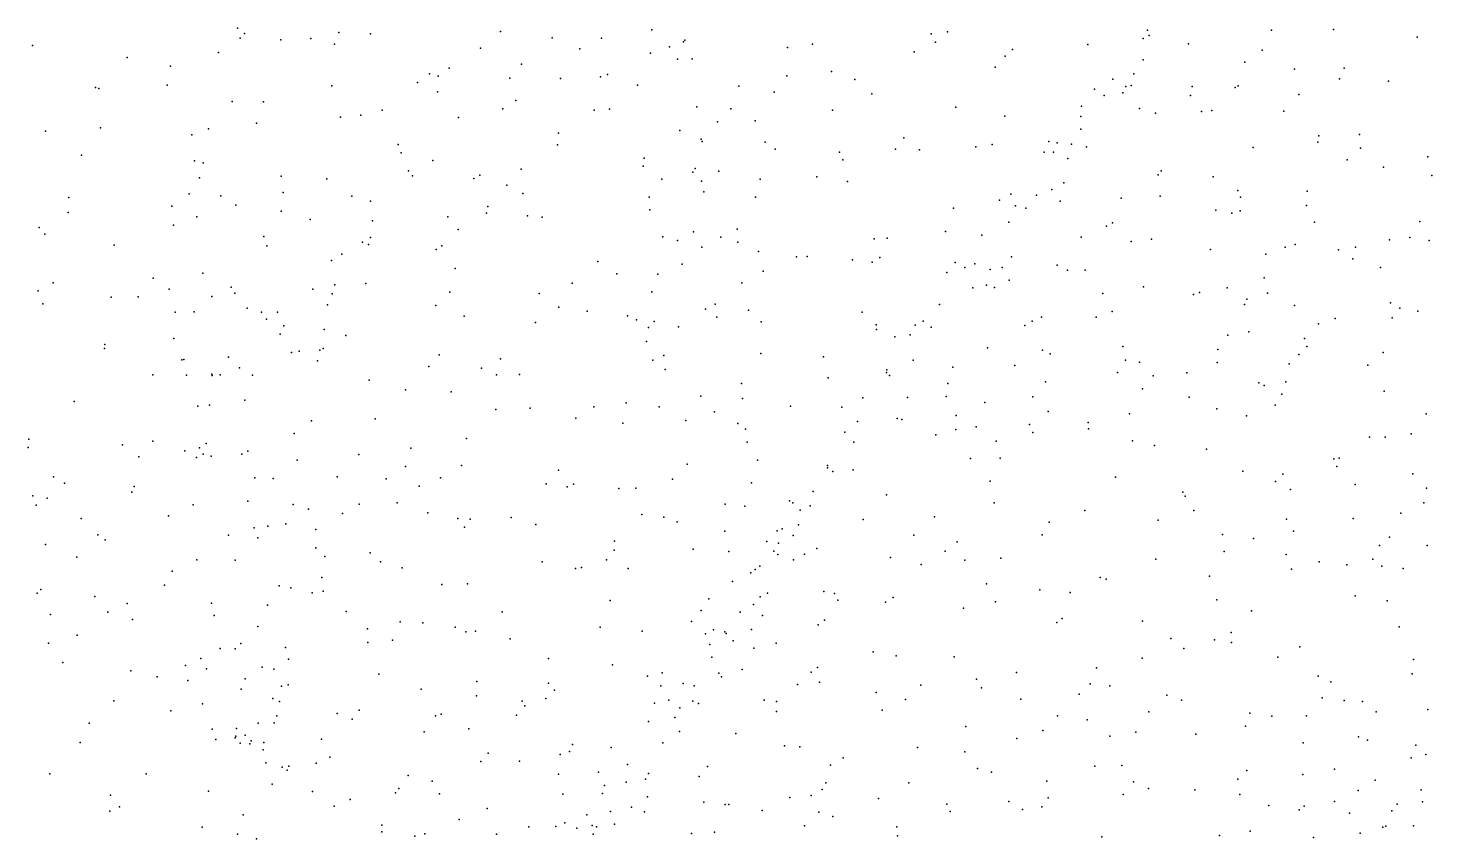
# Model space of a CAD drawing. Header units: metres. Extents: x -25 to 25, y -27.8 to 27.8.
# Drawn here: x -2.705 to -1.327, y -6.361 to -5.565 of the extents above; entities that cross this region are included whole.
import ezdxf

# ---------------------------------------------------------------- set-up
doc = ezdxf.new("R2010")
doc.units = ezdxf.units.M

msp = doc.modelspace()

# ---------------------------------------------------------------- linework, layer by layer
for p in [(-2.4999, -5.5652, 0.2549), (-2.0929, -5.5668, 17.6942), (-1.6064, -5.5674, -5.6078), (-1.4848, -5.5674, 0.4544), (-1.4239, -5.5666, -5.295), (-2.4972, -5.5751, -1.7013), (-2.4928, -5.5704, 15.731), (-2.4572, -5.5767, -8.3856), (-2.4279, -5.5755, 15.5801), (-2.4047, -5.5811, -2.7641), (-2.4002, -5.5695, 0.3261), (-2.3691, -5.5709, -8.3956), (-2.2415, -5.5686, 16.8846), (-2.1908, -5.5749, 0.4041), (-2.1426, -5.5751, 17.4375), (-2.0619, -5.5788, 0.4296), (-2.0605, -5.577, 18.1272), (-1.9354, -5.581, 15.1721), (-1.8188, -5.5708, -1.6485), (-1.8146, -5.5791, 0.4809), (-1.8028, -5.5689, 15.0305), (-1.665, -5.5812, -2.9015), (-1.6107, -5.5754, -8.0338), (-1.6049, -5.5726, -5.6784), (-1.5662, -5.5805, -5.3878), (-1.3417, -5.5742, -5.2471), (-2.7011, -5.5823, 0.0755), (-2.6081, -5.5941, -1.6912), (-2.5183, -5.5893, 15.9194), (-2.2611, -5.585, -1.694), (-2.1637, -5.5857, 17.3493), (-2.0943, -5.5897, 17.8544), (-2.0758, -5.5835, -2.8135), (-2.0536, -5.5954, 18.5858), (-1.9597, -5.5842, 0.4588), (-1.8354, -5.5884, 19.2514), (-1.7462, -5.5929, -1.6443), (-1.7388, -5.5862, -2.8557), (-1.4938, -5.5868, -2.9906), (-2.5656, -5.6027, -8.3692), (-2.292, -5.6046, 16.734), (-2.2211, -5.6005, 17.1699), (-2.068, -5.5957, -1.6739), (-1.9167, -5.6078, -1.6658), (-1.7559, -5.6035, 19.3408), (-1.6107, -5.5964, -5.9025), (-1.511, -5.5985, -7.9457), (-1.462, -5.6055, 14.4654), (-1.4133, -5.6044, -3.0081), (-2.5687, -5.6213, -2.5617), (-2.4072, -5.622, 16.311), (-2.323, -5.6185, -1.6894), (-2.3114, -5.61, 16.6049), (-2.3028, -5.6125, -2.7674), (-2.2323, -5.6145, -2.7786), (-2.1826, -5.6147, 15.2922), (-2.1433, -5.6131, -2.7885), (-2.1364, -5.6108, 17.5764), (-2.1072, -5.6212, -8.3558), (-2.0076, -5.6222, 15.193), (-1.9604, -5.612, 19.0886), (-1.8938, -5.6155, 0.4548), (-1.6406, -5.6153, -5.7367), (-1.6277, -5.6225, -5.4866), (-1.6223, -5.6216, -6.1514), (-1.6197, -5.61, -1.6493), (-1.5626, -5.6226, 14.576), (-1.5175, -5.6219, -6.4089), (-1.4178, -5.6151, -1.6717), (-1.3698, -5.6174, 19.5002), (-2.6392, -5.6235, -8.3573), (-2.6358, -5.6244, 0.1106), (-2.3035, -5.6276, 0.3462), (-2.2265, -5.6364, 0.3706), (-1.9731, -5.628, -8.3182), (-1.8772, -5.6296, 15.1131), (-1.6586, -5.625, -5.6225), (-1.649, -5.6315, -5.8311), (-1.6306, -5.6286, -6.0528), (-1.5643, -5.6312, -7.9906), (-1.5204, -5.6236, -1.6692), (-1.458, -5.6304, -6.4907), (-2.5049, -5.6371, 16.1039), (-2.4744, -5.6376, 16.1827), (-2.3577, -5.6458, 16.4915), (-2.2393, -5.6444, 17.2646), (-2.1497, -5.6456, 0.3922), (-2.1347, -5.6447, 17.669), (-2.0487, -5.6426, 18.4236), (-2.0156, -5.6444, 18.9886), (-1.9157, -5.6456, 19.1864), (-1.7946, -5.6429, -8.1887), (-1.6711, -5.6419, 14.7581), (-1.6143, -5.6441, 0.4499), (-1.5986, -5.6487, -6.2856), (-1.5535, -5.6472, -6.3411), (-1.5432, -5.6462, 0.4424), (-1.4725, -5.6466, -5.3055), (-2.6343, -5.663, -2.4684), (-2.5282, -5.6642, 16.0165), (-2.481, -5.6585, -2.6255), (-2.3987, -5.6527, 0.2778), (-2.3787, -5.6508, -2.7226), (-2.283, -5.6531, -8.3984), (-2.0286, -5.6571, 0.4162), (-1.9916, -5.6563, -2.7504), (-1.7466, -5.6517, -2.7902), (-1.6718, -5.652, -8.0808), (-2.6884, -5.6664, -2.4114), (-2.5447, -5.6701, 15.9055), (-2.1847, -5.6684, -8.3879), (-2.0657, -5.6658, -1.6644), (-2.0445, -5.6741, 18.2408), (-2.0436, -5.6766, 18.8441), (-1.9819, -5.677, -1.6504), (-1.8456, -5.673, -2.7557), (-1.7032, -5.6766, -5.6706), (-1.6952, -5.6779, -5.543), (-1.6718, -5.6645, -5.9921), (-1.4391, -5.6771, 0.4101), (-1.4381, -5.6708, 19.4946), (-1.3984, -5.6695, -2.9711), (-2.6528, -5.69, 0.0508), (-2.3421, -5.6794, 16.662), (-2.3391, -5.6877, -1.6726), (-2.1857, -5.6797, -2.7371), (-1.9719, -5.684, 15.1366), (-1.9087, -5.687, -1.657), (-1.8539, -5.684, -8.2386), (-1.8302, -5.6847, 0.4331), (-1.7751, -5.6818, 15.0004), (-1.7589, -5.6795, -1.6609), (-1.7078, -5.6871, -5.7578), (-1.6986, -5.687, -5.9133), (-1.681, -5.6791, -1.6607), (-1.6664, -5.6817, -5.4485), (-1.5027, -5.6823, 14.5481), (-1.3972, -5.683, -6.5662), (-1.3312, -5.6916, 19.5164), (-2.5419, -5.6954, 15.7723), (-2.5334, -5.6975, 0.1496), (-2.332, -5.7053, 0.288), (-2.308, -5.6953, -2.7019), (-2.2212, -5.7036, 17.4909), (-2.1017, -5.7007, 17.9635), (-2.1007, -5.6929, 15.2131), (-2.0506, -5.7029, -8.3477), (-2.0271, -5.7057, -2.7132), (-1.9056, -5.6946, 19.2637), (-1.6848, -5.6933, -6.1411), (-1.5929, -5.7054, -8.008), (-1.4103, -5.6945, -5.2669), (-1.3749, -5.7016, 14.4417), (-2.537, -5.712, -1.6628), (-2.457, -5.7105, -1.6677), (-2.412, -5.7131, -2.6538), (-2.3279, -5.7102, 17.0524), (-2.2677, -5.7128, 17.3962), (-2.262, -5.7095, -1.6615), (-2.2354, -5.7192, -2.6978), (-2.0833, -5.7133, 18.054), (-2.0528, -5.7067, 18.6036), (-2.0442, -5.7154, 18.3375), (-1.9866, -5.7134, 0.4095), (-1.9312, -5.7111, -8.2991), (-1.9011, -5.7159, 0.4185), (-1.6887, -5.717, 19.4415), (-1.5959, -5.7091, -5.3316), (-1.5418, -5.7113, -6.4257), (-1.3272, -5.71, -2.9704), (-2.6653, -5.7315, -8.3657), (-2.5473, -5.7279, -2.5095), (-2.5163, -5.7299, 15.635), (-2.4549, -5.7266, 0.1929), (-2.3877, -5.7303, 16.4896), (-2.2198, -5.7275, 15.2794), (-2.0957, -5.731, -2.6961), (-2.042, -5.7258, 18.4453), (-1.9913, -5.7311, 19.1802), (-1.7406, -5.7281, -5.8651), (-1.7154, -5.729, -2.7465), (-1.7003, -5.7237, -6.2388), (-1.6323, -5.732, 14.7652), (-1.594, -5.7303, 19.4939), (-1.5179, -5.7246, -2.8588), (-1.5152, -5.7312, -5.288), (-1.4497, -5.7251, -1.7173), (-2.6659, -5.7462, -1.6325), (-2.5644, -5.74, 0.0972), (-2.5013, -5.739, 16.1851), (-2.457, -5.7448, 16.3082), (-2.3693, -5.7352, -8.4277), (-2.2555, -5.7469, 0.3099), (-2.2541, -5.7402, -8.4106), (-2.095, -5.7435, 0.3735), (-1.7968, -5.742, 19.4273), (-1.7518, -5.7342, -5.7299), (-1.736, -5.7397, -6.0917), (-1.7259, -5.7418, 0.4248), (-1.6921, -5.735, 14.8537), (-1.5392, -5.7439, -7.9603), (-1.5235, -5.7468, -1.7213), (-1.5153, -5.7446, 14.6098), (-1.4504, -5.7393, -6.5225), (-2.5625, -5.7586, 15.8838), (-2.5398, -5.7505, -8.4089), (-2.4286, -5.7532, 15.4895), (-2.3673, -5.7542, 16.7215), (-2.2932, -5.7504, 17.4943), (-2.215, -5.7496, 17.6495), (-2.2008, -5.7506, -1.6466), (-1.7424, -5.7558, -6.1782), (-1.6468, -5.7595, -2.7602), (-1.6407, -5.7562, 0.4176), (-1.4424, -5.7555, 0.3893), (-1.3391, -5.7549, -7.7351), (-2.6946, -5.761, -0.0473), (-2.689, -5.7674, -2.342), (-2.4741, -5.7698, -8.4242), (-2.3693, -5.7708, 16.9982), (-2.2832, -5.7628, 17.6006), (-2.0821, -5.7701, 18.1247), (-2.068, -5.7736, 19.1138), (-2.0522, -5.7652, 18.954), (-2.0252, -5.7705, -2.6633), (-2.0094, -5.7626, 15.1332), (-1.8749, -5.772, -1.6524), (-1.8619, -5.7713, -2.6766), (-1.8049, -5.7648, 15.0322), (-1.769, -5.7683, -6.0171), (-1.6716, -5.7705, 19.5172), (-1.6224, -5.7746, -6.3659), (-1.6025, -5.7725, -1.7107), (-1.3687, -5.7729, -5.2237), (-1.349, -5.7708, -6.6159), (-1.3299, -5.7738, -1.7688), (-2.621, -5.7782, -8.3957), (-2.471, -5.779, -1.6451), (-2.3975, -5.7871, 17.2541), (-2.377, -5.7754, 17.3885), (-2.3713, -5.7776, 0.2205), (-2.3049, -5.7824, -2.6384), (-2.2991, -5.7788, 0.2636), (-2.044, -5.7801, 18.8058), (-2.0087, -5.7752, 19.3607), (-1.9882, -5.7844, 0.3855), (-1.5445, -5.7825, 0.4049), (-1.4901, -5.7872, -2.8264), (-1.4714, -5.7802, -7.8816), (-1.4614, -5.7777, -5.2528), (-1.4189, -5.7829, 14.5523), (-1.4023, -5.7803, -2.8795), (-2.4074, -5.7934, -2.6061), (-2.2862, -5.801, 15.3287), (-2.146, -5.7942, 0.3379), (-2.0632, -5.7969, -1.6313), (-1.9511, -5.7897, -1.6381), (-1.9407, -5.7893, -8.3142), (-1.8961, -5.7925, 15.0859), (-1.8767, -5.7948, 19.5), (-1.8693, -5.7903, -8.2608), (-1.7951, -5.7953, -5.7095), (-1.7857, -5.8, 0.4029), (-1.7758, -5.7965, -5.467), (-1.7608, -5.8022, -5.3952), (-1.749, -5.8002, -8.1719), (-1.7399, -5.7896, -2.6901), (-1.695, -5.7979, -8.1138), (-1.405, -5.7917, -6.571), (-1.3778, -5.8, 19.5374), (-2.6809, -5.8151, -0.09), (-2.5825, -5.8107, 0.0289), (-2.5339, -5.8058, 16.1051), (-2.3738, -5.8158, -1.6198), (-2.1713, -5.8156, -2.654), (-2.1275, -5.8065, 17.96), (-2.087, -5.8067, 19.2268), (-2.0048, -5.8153, -8.3449), (-1.9838, -5.8037, 19.484), (-1.8034, -5.8052, -5.5804), (-1.7422, -5.8125, 14.9829), (-1.685, -5.8027, -5.334), (-1.6676, -5.8026, -1.699), (-1.492, -5.8103, -1.7571), (-2.6954, -5.8232, -1.5707), (-2.6237, -5.8292, -0.036), (-2.5973, -5.8289, -1.5985), (-2.5668, -5.8214, -8.4146), (-2.525, -5.8286, -1.6028), (-2.5059, -5.8193, -2.5114), (-2.5024, -5.8254, 15.6002), (-2.4259, -5.8215, 17.0931), (-2.407, -5.826, 16.942), (-2.4041, -5.817, 17.5525), (-2.2912, -5.8245, -1.6074), (-2.2037, -5.8256, 15.2481), (-2.0931, -5.8239, 19.0407), (-1.778, -5.82, -1.6764), (-1.7646, -5.8174, 19.5564), (-1.7567, -5.8197, -6.2559), (-1.6503, -5.8256, -8.0675), (-1.6104, -5.819, -5.2867), (-1.5614, -5.8268, -7.9782), (-1.5555, -5.8248, -6.4527), (-1.5283, -5.8202, 19.5481), (-1.4887, -5.8253, 14.6698), (-2.6909, -5.8359, -8.3708), (-2.4902, -5.8401, -8.43), (-2.4114, -5.8368, 0.1449), (-2.3051, -5.8376, 17.7235), (-2.1845, -5.8391, 19.2903), (-2.1564, -5.8429, 19.1837), (-2.0404, -5.841, 18.722), (-2.0307, -5.8362, 0.3448), (-1.9982, -5.842, -2.6394), (-1.8106, -5.8363, -6.1136), (-1.6412, -5.8432, -2.7121), (-1.5112, -5.8365, -7.9224), (-1.509, -5.8313, -5.2486), (-1.4622, -5.8373, 0.3582), (-1.3679, -5.8347, -1.7862), (-1.3587, -5.8399, -2.8773), (-1.3411, -5.8431, -7.7207), (-2.5609, -5.844, -2.4544), (-2.5422, -5.8438, 15.7061), (-2.4764, -5.8439, 17.286), (-2.4713, -5.8509, 17.4885), (-2.4605, -5.8441, 16.3476), (-2.4543, -5.8573, 15.5087), (-2.2772, -5.8479, -2.6247), (-2.2073, -5.8541, -1.5842), (-2.1168, -5.8475, 19.4484), (-2.1081, -5.8514, 18.0948), (-2.0907, -5.8533, 18.8676), (-2.0291, -5.8488, 18.3134), (-1.9856, -5.8536, -1.6161), (-1.8864, -5.8439, 0.3733), (-1.8727, -5.8565, 19.5909), (-1.8344, -5.8566, -5.981), (-1.8265, -5.8527, -5.5298), (-1.7267, -5.8571, -2.669), (-1.7198, -5.8528, -6.3201), (-1.7106, -5.849, 0.381), (-1.6568, -5.8488, -6.3836), (-1.4386, -5.8553, -6.5589), (-1.4221, -5.8503, -7.8141), (-1.3662, -5.8497, 0.3208), (-2.5622, -5.8697, 15.8934), (-2.4579, -5.8657, 0.0843), (-2.4146, -5.861, 16.8075), (-2.3936, -5.867, -2.6022), (-2.0964, -5.859, -2.6379), (-2.0669, -5.8584, 15.15), (-1.8724, -5.8611, -2.6398), (-1.8545, -5.8682, -1.6673), (-1.8394, -5.8663, -5.6933), (-1.8187, -5.8587, -6.2028), (-1.5274, -5.8664, 0.3615), (-1.5069, -5.8634, -6.4998), (-1.4522, -5.8697, -2.8099), (-2.6304, -5.8797, -1.5495), (-2.6301, -5.8757, -8.4056), (-2.4469, -5.8835, -2.5516), (-2.4392, -5.8822, 17.6616), (-2.4189, -5.8812, -1.5688), (-2.4158, -5.8795, 16.5774), (-2.0983, -5.8727, 18.9504), (-1.9859, -5.8846, 19.6193), (-1.7635, -5.8791, -5.3287), (-1.7096, -5.8812, -8.1407), (-1.7019, -5.8849, 19.6235), (-1.6306, -5.8777, 14.8886), (-1.5374, -5.8805, -1.7763), (-1.4499, -5.8776, 19.5744), (-1.3751, -5.8836, -5.1888), (-2.5543, -5.8909, 15.7942), (-2.5525, -5.8904, -0.0245), (-2.5085, -5.888, 17.568), (-2.4977, -5.8985, -1.5498), (-2.4212, -5.8919, 16.7099), (-2.3119, -5.8974, -8.4421), (-2.3017, -5.8858, 0.1827), (-2.2415, -5.8899, 19.348), (-2.0922, -5.891, 0.2902), (-2.0812, -5.8865, -1.603), (-1.9245, -5.8877, -1.6291), (-1.8366, -5.891, 0.3564), (-1.7976, -5.8978, -8.2206), (-1.7367, -5.8964, -1.6938), (-1.628, -5.8912, 0.3553), (-1.6142, -5.893, -6.4445), (-1.5379, -5.8935, 14.8046), (-1.4672, -5.8947, -5.2111), (-1.4579, -5.8856, -1.7916), (-1.39, -5.8961, -6.6152), (-2.5829, -5.9054, -2.4235), (-2.55, -5.9058, 16.0096), (-2.525, -5.9047, 16.1399), (-2.5247, -5.9062, 17.1184), (-2.5168, -5.9056, -8.4343), (-2.485, -5.9059, 16.2824), (-2.3705, -5.9107, 0.1146), (-2.2603, -5.8989, -1.5529), (-2.2456, -5.9054, 19.1786), (-2.2228, -5.9051, 19.0928), (-2.0801, -5.9003, 19.5892), (-1.9198, -5.9085, -8.3092), (-1.8626, -5.9033, -5.6295), (-1.8623, -5.9005, -5.8484), (-1.8596, -5.9062, -6.1421), (-1.7065, -5.9122, -6.3774), (-1.6358, -5.9031, -8.0537), (-1.6009, -5.9065, -2.6977), (-1.5678, -5.9036, -5.2375), (-1.4706, -5.9124, 14.7462), (-2.335, -5.9202, 15.3524), (-2.2899, -5.922, 17.8767), (-2.0051, -5.9139, 18.5447), (-1.8025, -5.9139, 19.6681), (-1.6113, -5.9191, 19.6416), (-1.497, -5.9133, -7.8992), (-1.492, -5.9159, -2.7589), (-1.4744, -5.9243, 0.3188), (-1.374, -5.9216, 19.5909), (-2.6603, -5.9318, -2.3436), (-2.5389, -5.9361, 15.6734), (-2.5274, -5.9352, 17.6553), (-2.4925, -5.9305, 16.9368), (-2.2462, -5.9395, 19.5022), (-2.2124, -5.9381, -8.4324), (-2.15, -5.937, -1.541), (-2.1184, -5.9329, 18.8685), (-2.0857, -5.9368, -2.6146), (-2.045, -5.9264, -8.3657), (-2.0039, -5.9286, -2.6135), (-1.9568, -5.9362, 15.0808), (-1.9066, -5.9371, 19.6989), (-1.8858, -5.9279, -5.976), (-1.8422, -5.9277, -2.6218), (-1.8041, -5.9267, 15.0382), (-1.766, -5.9325, -2.6294), (-1.719, -5.9271, -5.2706), (-1.5655, -5.9274, -7.977), (-1.5385, -5.9389, -6.4942), (-1.4811, -5.9351, -6.5433), (-2.4271, -5.9505, -8.4542), (-2.3646, -5.9486, -2.5884), (-2.1678, -5.948, 0.2156), (-2.1214, -5.9528, 18.0566), (-2.0595, -5.9502, 18.1667), (-2.0314, -5.9417, 19.6716), (-2.0086, -5.9531, -1.5881), (-1.8911, -5.9514, -5.7234), (-1.8523, -5.9483, -5.3593), (-1.8475, -5.9494, -8.2617), (-1.7942, -5.9455, -1.687), (-1.704, -5.9414, 19.6913), (-1.6646, -5.9522, -2.6546), (-1.6241, -5.9437, -1.7526), (-1.5091, -5.9457, -1.8068), (-1.3329, -5.9438, -6.6881), (-2.4442, -5.9629, 16.6619), (-2.001, -5.9589, 18.332), (-1.9037, -5.9619, -2.6066), (-1.8141, -5.9644, -6.3054), (-1.7946, -5.9592, -5.3034), (-1.7745, -5.9565, 0.3323), (-1.7222, -5.9542, -8.1655), (-1.7189, -5.9621, 15.024), (-1.6644, -5.9584, -8.0974), (-1.3884, -5.9666, 14.7232), (-1.3732, -5.9665, -7.7396), (-1.3476, -5.9633, -1.839), (-2.7054, -5.9768, -2.2946), (-2.7046, -5.9687, -1.4356), (-2.6126, -5.9741, -1.4757), (-2.583, -5.9705, -0.1549), (-2.5515, -5.9802, 15.9185), (-2.537, -5.9772, 16.058), (-2.5305, -5.9729, -1.4872), (-2.4897, -5.9804, -2.4928), (-2.3296, -5.9776, 19.2487), (-2.2751, -5.9678, -8.4452), (-1.9996, -5.9716, 0.2718), (-1.8947, -5.9716, -5.4937), (-1.755, -5.9706, -6.3688), (-1.6212, -5.9702, 0.3185), (-1.5994, -5.9747, -8.0203), (-1.5484, -5.9783, -5.2053), (-2.5967, -5.9858, 17.6999), (-2.5399, -5.9866, 15.7537), (-2.5334, -5.9832, -8.4433), (-2.5256, -5.9852, 17.787), (-2.4957, -5.9834, 16.8425), (-2.4412, -5.9891, 16.452), (-2.3807, -5.9836, 15.409), (-2.2799, -5.9944, 15.3074), (-2.0582, -5.9933, 18.727), (-1.9894, -5.9893, 19.751), (-1.9205, -5.9943, -5.8399), (-1.7801, -5.9875, 19.7555), (-1.7511, -5.9873, -5.2485), (-1.4236, -5.9878, -5.1703), (-1.4184, -5.9871, -7.7947), (-2.6806, -6.0056, -0.3277), (-2.4829, -6.0067, 16.7438), (-2.4647, -6.0071, 17.8577), (-2.402, -6.0055, 0.0094), (-2.3539, -6.0075, -1.4699), (-2.3348, -5.9953, 19.4026), (-2.3006, -6.0064, -2.5874), (-2.1847, -5.9989, 18.0229), (-2.0728, -6.0078, -8.379), (-1.9205, -5.9967, -5.5825), (-1.9155, -6.0005, -1.6093), (-1.8954, -5.9987, -8.2969), (-1.6379, -6.0058, -5.2078), (-1.5127, -5.9999, -7.9114), (-1.4735, -6.003, 14.8688), (-1.4206, -5.9953, -2.7671), (-1.3461, -6.0027, -5.1472), (-2.6695, -6.0119, 17.6187), (-2.6034, -6.0206, -2.3956), (-2.6012, -6.0152, -0.2358), (-2.3214, -6.0146, 19.4998), (-2.1968, -6.0123, 19.6624), (-2.176, -6.0154, 0.1594), (-2.1699, -6.0129, -1.4802), (-2.1255, -6.017, 19.7141), (-2.1088, -6.0166, 15.1644), (-1.9953, -6.0114, -8.3528), (-1.9347, -6.02, -5.7526), (-1.761, -6.0099, -8.2004), (-1.5719, -6.0206, -2.6674), (-1.4809, -6.01, -6.5717), (-1.4661, -6.0179, -1.8315), (-1.4027, -6.0131, 0.2219), (-1.3326, -6.0168, 0.1884), (-2.7007, -6.0242, 17.3482), (-2.6976, -6.0334, -8.3803), (-2.6867, -6.0264, 17.2512), (-2.5433, -6.0332, 15.8492), (-2.4898, -6.0294, 16.2162), (-2.4452, -6.0328, -8.4491), (-2.3803, -6.0325, -2.5783), (-2.3432, -6.0311, 19.1116), (-2.0212, -6.0325, 0.213), (-2.0016, -6.0342, -1.5462), (-1.9578, -6.0292, -6.022), (-1.9547, -6.0311, -6.1543), (-1.9376, -6.0339, -5.4726), (-1.8626, -6.0232, -6.3027), (-1.7571, -6.031, -2.6057), (-1.5694, -6.0247, 0.2759), (-1.3352, -6.0311, 14.7488), (-2.6534, -6.0466, 17.7507), (-2.5676, -6.0437, -1.3956), (-2.4302, -6.0374, 15.4903), (-2.3968, -6.0416, -1.4223), (-2.3128, -6.0409, 17.9862), (-2.2834, -6.0465, 19.597), (-2.2715, -6.0472, 0.0633), (-2.2312, -6.0454, 15.2562), (-2.103, -6.0425, -1.5), (-2.0812, -6.0451, 18.1276), (-2.0683, -6.0497, -2.5949), (-1.9474, -6.0384, 15.0823), (-1.8855, -6.0475, -2.594), (-1.8156, -6.0449, -5.2576), (-1.703, -6.0502, 0.2654), (-1.668, -6.0387, -8.0979), (-1.596, -6.048, -1.7866), (-1.5609, -6.0387, 14.9672), (-1.4699, -6.0472, 19.7065), (-1.4044, -6.0464, -7.7599), (-1.3578, -6.0412, -6.7156), (-2.637, -6.0625, -8.4039), (-2.5088, -6.0627, -0.1876), (-2.4836, -6.0555, -2.5073), (-2.4701, -6.0539, 16.3026), (-2.4525, -6.0518, 16.5097), (-2.4228, -6.0573, 17.9369), (-2.2771, -6.0549, -1.4298), (-2.207, -6.0522, 0.1032), (-2.0215, -6.0589, 18.6155), (-1.9701, -6.0587, -5.9555), (-1.9652, -6.0566, -5.8789), (-1.9542, -6.0633, 18.4367), (-1.9491, -6.0528, 0.2256), (-1.8357, -6.0627, 19.8202), (-1.7098, -6.0626, -1.7188), (-1.5329, -6.0621, -1.8225), (-1.4632, -6.059, 0.2117), (-2.6884, -6.0721, -2.3262), (-2.6297, -6.0673, -0.3557), (-2.4799, -6.0654, -1.3792), (-2.4229, -6.0752, -0.1045), (-2.13, -6.0776, -8.3923), (-2.1296, -6.0686, 0.1303), (-2.0524, -6.0767, 0.1588), (-1.9802, -6.069, 18.3431), (-1.9688, -6.0707, -5.6579), (-1.9309, -6.076, -8.3124), (-1.7934, -6.0695, -6.4142), (-1.5022, -6.066, -5.149), (-1.3786, -6.0729, 19.6844), (-1.3689, -6.0647, 14.8496), (-1.3318, -6.0729, -2.8108), (-2.6576, -6.0843, -1.3127), (-2.5397, -6.0871, -1.3428), (-2.5022, -6.0873, 17.9278), (-2.4141, -6.0838, 19.4148), (-2.3695, -6.0801, 15.4149), (-2.3594, -6.0891, 19.5573), (-2.2006, -6.0889, 18.8465), (-2.1376, -6.087, -2.5973), (-2.0173, -6.0788, 19.8155), (-1.9732, -6.0785, -5.5874), (-1.9695, -6.0817, 18.524), (-1.9539, -6.0871, -5.3103), (-1.9433, -6.0815, -6.2858), (-1.8587, -6.0849, -6.3703), (-1.8286, -6.0915, -1.6539), (-1.8052, -6.0786, 0.2343), (-1.7859, -6.0872, 15.0508), (-1.7503, -6.0853, -5.1719), (-1.5982, -6.0864, -5.1505), (-1.5312, -6.0787, -7.9167), (-1.4704, -6.0817, -7.8336), (-1.4378, -6.0889, -2.7359), (-1.3852, -6.0863, -5.128), (-2.564, -6.0983, -8.4185), (-2.417, -6.1043, -2.5639), (-2.3383, -6.0948, -2.583), (-2.168, -6.0955, 15.2039), (-2.1621, -6.0946, 19.7746), (-2.1164, -6.0954, 18.7675), (-1.9959, -6.0997, -6.2067), (-1.9916, -6.0965, -6.0155), (-1.987, -6.0934, -5.4391), (-1.6528, -6.1043, 19.8265), (-1.5454, -6.1031, -6.5776), (-1.4652, -6.0961, -6.6412), (-1.4107, -6.092, -1.844), (-1.3764, -6.0934, -7.6936), (-1.3554, -6.0956, -6.7618), (-2.6928, -6.116, -1.1985), (-2.5715, -6.112, -0.3463), (-2.4588, -6.1126, -8.4332), (-2.4476, -6.1145, 19.2549), (-2.4158, -6.1177, 19.1142), (-2.2993, -6.1112, 18.0552), (-2.2741, -6.1106, -1.3779), (-2.0138, -6.1082, 18.2199), (-1.9243, -6.118, -6.3471), (-1.7645, -6.1107, -2.5967), (-1.7121, -6.1164, 0.2118), (-1.6824, -6.119, -5.1451), (-1.647, -6.1059, -6.5118), (-2.6964, -6.1198, 17.0311), (-2.6397, -6.1229, -1.2489), (-2.6082, -6.1298, 16.8746), (-2.5253, -6.1297, -2.4811), (-2.4702, -6.1314, 15.5976), (-2.4266, -6.1194, 18.0045), (-2.134, -6.1268, 18.143), (-2.0372, -6.1252, -8.3512), (-1.9931, -6.131, -5.7717), (-1.9868, -6.1234, -5.259), (-1.9794, -6.1197, 15.0932), (-1.9136, -6.1202, 19.8677), (-1.9105, -6.1265, -1.5718), (-1.8637, -6.1286, 15.0689), (-1.8562, -6.1239, -2.5894), (-1.7555, -6.1284, -6.4704), (-1.5385, -6.1264, 15.0247), (-1.4024, -6.1223, 14.9651), (-1.3713, -6.1273, 0.109), (-2.6835, -6.1408, -0.641), (-2.6272, -6.1385, -0.4995), (-2.6028, -6.1456, -2.4161), (-2.5228, -6.1418, 15.8354), (-2.3931, -6.1378, -1.3097), (-2.2399, -6.1382, -0.0045), (-2.0445, -6.1366, 0.1096), (-2.0063, -6.1384, -5.5504), (-1.9844, -6.1416, 18.588), (-1.9236, -6.1463, -8.2986), (-1.7872, -6.1344, -8.1947), (-1.6903, -6.1445, -8.0946), (-1.5043, -6.1372, -2.6787), (-2.4797, -6.1525, 19.3392), (-2.3722, -6.1547, 19.0064), (-2.3402, -6.1478, 19.6504), (-2.3179, -6.149, -0.0944), (-2.2862, -6.153, 19.7212), (-2.2757, -6.1576, -8.4148), (-2.2663, -6.157, 15.3059), (-2.1438, -6.153, -8.3837), (-2.1025, -6.1569, -2.5924), (-2.054, -6.1474, -1.4586), (-2.0405, -6.1597, 18.6693), (-2.0326, -6.1557, -5.4085), (-2.0214, -6.1578, -6.0943), (-2.0201, -6.1594, -5.9981), (-1.9952, -6.1554, -6.2971), (-1.9298, -6.1509, -5.1564), (-1.6954, -6.1484, -2.6079), (-1.6113, -6.1471, -1.7799), (-1.5243, -6.1585, -7.8884), (-1.3593, -6.1527, -7.6178), (-2.6853, -6.1687, -0.9512), (-2.6573, -6.1608, -1.0971), (-2.5169, -6.1741, 15.915), (-2.5021, -6.1743, -1.1726), (-2.4964, -6.169, 16.1042), (-2.4527, -6.1732, -0.2814), (-2.3719, -6.1682, -0.172), (-2.3476, -6.1657, -8.4257), (-2.2321, -6.1644, -1.3273), (-2.0362, -6.1701, -5.2765), (-2.0132, -6.1664, -5.6477), (-1.9929, -6.1738, -1.4879), (-1.9711, -6.1687, 0.1232), (-1.5836, -6.1641, -7.9729), (-1.5709, -6.1741, -6.6065), (-1.5405, -6.1655, 19.8408), (-1.5238, -6.1681, -5.1211), (-1.4569, -6.1725, -6.7106), (-2.6712, -6.1879, 16.9033), (-2.5358, -6.1837, -8.4061), (-2.4498, -6.1846, 19.5041), (-2.1944, -6.1837, -2.595), (-2.0341, -6.1826, 15.1335), (-1.8758, -6.1774, -8.2556), (-1.8533, -6.1812, -6.4588), (-1.7963, -6.1822, 0.1515), (-1.6118, -6.1836, -5.12), (-1.4785, -6.1824, -1.8365), (-1.3453, -6.1847, 19.7525), (-2.6045, -6.1959, -0.7581), (-2.5786, -6.2019, -0.9428), (-2.5508, -6.1908, 16.7038), (-2.5301, -6.1941, 18.0166), (-2.4755, -6.1922, 16.5102), (-2.4641, -6.1944, 19.1608), (-2.3609, -6.1992, -2.5849), (-2.1317, -6.1902, 0.0146), (-2.0974, -6.2011, 18.1883), (-2.083, -6.1978, -1.3867), (-2.0271, -6.1981, 0.0671), (-2.0246, -6.2018, -5.727), (-2.0044, -6.1946, 18.2573), (-1.9366, -6.1973, 15.0931), (-1.9304, -6.1926, -1.5245), (-1.7351, -6.1976, -5.1133), (-1.6565, -6.1931, -1.7505), (-1.439, -6.2012, 0.0774), (-1.3465, -6.1988, -5.0927), (-2.5485, -6.2054, -1.016), (-2.4962, -6.2138, -0.4372), (-2.4922, -6.2037, 15.6984), (-2.4566, -6.2111, 16.3542), (-2.4499, -6.2097, -0.3563), (-2.3196, -6.2141, -1.1978), (-2.2647, -6.2064, -0.1185), (-2.1945, -6.208, 19.8272), (-2.1887, -6.2149, -0.0542), (-2.0842, -6.2107, -8.3528), (-2.0622, -6.2085, -5.2224), (-2.0515, -6.2107, -6.26), (-1.9499, -6.2093, -2.5816), (-1.9284, -6.2072, 18.4501), (-1.8288, -6.2099, 19.9141), (-1.7743, -6.2041, -8.1692), (-1.7694, -6.2127, -1.6701), (-1.6628, -6.2086, -6.5686), (-1.6435, -6.2107, 15.0648), (-1.4266, -6.2066, 15.0588), (-2.6212, -6.2253, 17.9941), (-2.5341, -6.2285, -0.6097), (-2.4652, -6.223, -1.0871), (-2.4587, -6.226, 15.6135), (-2.2651, -6.2204, -2.5937), (-2.2204, -6.2258, -1.2411), (-2.1972, -6.2232, 15.2415), (-2.0905, -6.2278, -5.3663), (-2.0763, -6.2249, -2.591), (-2.0528, -6.2257, -5.5594), (-2.0473, -6.2281, -5.646), (-1.9828, -6.2247, -5.0987), (-1.9705, -6.2261, -6.4296), (-1.8729, -6.2172, -2.5848), (-1.844, -6.2241, 15.0816), (-1.7309, -6.2237, 0.1217), (-1.6736, -6.2188, -2.6086), (-1.5873, -6.2199, -2.6311), (-1.573, -6.2246, 0.1058), (-1.4348, -6.2224, -6.7798), (-1.4135, -6.225, -1.842), (-1.3952, -6.2262, -7.6544), (-2.5651, -6.2352, -2.4723), (-2.4612, -6.24, 16.2095), (-2.4018, -6.2378, 15.5079), (-2.3803, -6.2345, -8.4075), (-2.3054, -6.24, 18.8707), (-2.2998, -6.2385, 19.7521), (-2.2259, -6.2394, 18.1452), (-2.2176, -6.2302, 18.7912), (-2.0704, -6.2418, -6.0023), (-2.0656, -6.2324, 19.8911), (-1.9705, -6.2359, -1.4501), (-1.867, -6.2344, -1.5683), (-1.6949, -6.2402, -1.7123), (-1.6051, -6.2361, -7.9709), (-1.5058, -6.2376, 15.0746), (-1.4844, -6.2405, 19.8614), (-1.4503, -6.24, -7.7476), (-1.382, -6.2362, -2.7541), (-1.3313, -6.2338, -7.4612), (-2.6455, -6.2472, -2.4174), (-2.5247, -6.2533, -0.7809), (-2.5008, -6.2526, -0.914), (-2.4794, -6.2473, -0.5078), (-2.4637, -6.2471, -8.3906), (-2.3873, -6.2434, -0.3241), (-2.3166, -6.2559, 18.124), (-2.2727, -6.2528, -8.3791), (-2.0963, -6.2457, -0.0253), (-2.0658, -6.2556, -5.1097), (-1.7848, -6.2505, -5.0761), (-1.7091, -6.2546, -8.0773), (-1.6655, -6.244, 0.0945), (-1.6179, -6.256, 19.9103), (-1.5103, -6.2501, 0.0636), (-2.6542, -6.2664, -8.3462), (-2.5211, -6.2632, 16.5984), (-2.5022, -6.2616, 15.8752), (-2.5014, -6.26, 19.3788), (-2.4973, -6.2668, 19.1931), (-2.4923, -6.259, 15.9748), (-2.4876, -6.2677, 18.0871), (-2.4864, -6.2646, -2.55), (-2.474, -6.2664, 19.0982), (-2.4174, -6.2629, -0.4029), (-2.1708, -6.2681, -8.3583), (-2.0823, -6.2667, -5.9251), (-2.0105, -6.2574, 18.6049), (-1.9627, -6.2696, 19.9352), (-1.9478, -6.2706, -8.2727), (-1.7347, -6.2623, -6.5638), (-1.6434, -6.2602, -6.6229), (-1.5589, -6.2582, -5.0774), (-1.4535, -6.2667, -5.0634), (-1.3992, -6.2606, -0.0047), (-1.3904, -6.2641, -6.8704), (-1.3431, -6.2689, -5.0459), (-2.4746, -6.2736, 19.5349), (-2.4092, -6.2808, -0.9872), (-2.2538, -6.2766, -0.1949), (-2.183, -6.2779, -1.1938), (-2.1738, -6.2751, -5.1786), (-2.1328, -6.2711, -5.2601), (-1.9052, -6.2814, 0.0315), (-1.8321, -6.2713, -8.1808), (-1.7856, -6.2753, 0.0631), (-1.3475, -6.2812, 19.8236), (-1.3331, -6.2779, -7.3866), (-2.684, -6.2971, 16.8205), (-2.5896, -6.297, 16.687), (-2.4719, -6.2864, 16.1102), (-2.4561, -6.2906, -0.6354), (-2.451, -6.2933, -0.844), (-2.4493, -6.2894, 16.2867), (-2.4226, -6.2866, 19.6229), (-2.261, -6.2849, -1.1304), (-2.2229, -6.2847, -2.6063), (-2.1847, -6.2975, -0.1531), (-2.1454, -6.2953, -6.2166), (-2.117, -6.2878, -6.0702), (-2.0964, -6.2968, -5.6855), (-2.0385, -6.2899, -1.3399), (-1.9177, -6.2886, -5.037), (-1.7734, -6.2919, 15.082), (-1.7597, -6.2954, -2.5936), (-1.6581, -6.2894, -8.0022), (-1.6317, -6.289, 0.0452), (-1.5089, -6.2937, -7.7869), (-1.4539, -6.2978, -2.7058), (-1.4228, -6.2926, -7.6504), (-2.4657, -6.3073, 16.4133), (-2.3413, -6.3114, -0.381), (-2.3321, -6.2986, -1.0507), (-2.3086, -6.3042, -2.6056), (-2.1395, -6.3084, 18.6979), (-2.1183, -6.3051, -6.3017), (-2.0994, -6.3024, -5.8293), (-2.0466, -6.2995, -6.4572), (-1.9222, -6.306, 18.441), (-1.8407, -6.3058, -6.5546), (-1.7053, -6.3043, 0.037), (-1.6203, -6.3048, 15.0927), (-1.6056, -6.3113, -7.927), (-1.5176, -6.3024, -6.7621), (-1.3828, -6.3032, -0.0622), (-2.6245, -6.318, -2.4732), (-2.5284, -6.3142, 19.2863), (-2.4263, -6.3145, -0.7176), (-2.3892, -6.3221, -0.8778), (-2.3448, -6.3157, 18.8804), (-2.3016, -6.3167, 15.3755), (-2.1803, -6.3169, -5.3489), (-2.1416, -6.3164, -5.0351), (-2.0973, -6.3196, 15.1967), (-2.0419, -6.3247, 19.9342), (-1.9577, -6.3201, 18.3528), (-1.9367, -6.3184, -0.0204), (-1.9258, -6.3123, -6.5212), (-1.8706, -6.3212, -1.5245), (-1.7427, -6.3243, -8.0773), (-1.7038, -6.3207, -6.6313), (-1.6303, -6.3174, -5.0402), (-1.5599, -6.3127, -7.8502), (-1.5158, -6.3174, -5.0386), (-1.4227, -6.3241, -5.0226), (-1.3997, -6.3135, -7.5761), (-1.3377, -6.3129, -2.789), (-1.3366, -6.3245, -7.2013), (-2.6253, -6.3338, -8.3308), (-2.6156, -6.3293, 18.0755), (-2.4942, -6.3374, -8.3483), (-2.4049, -6.3287, 15.552), (-2.2548, -6.3309, 19.8305), (-2.157, -6.3372, -4.9686), (-2.1336, -6.3341, -5.9306), (-2.1131, -6.3296, -1.2113), (-2.1003, -6.3342, -0.1389), (-2.0209, -6.3272, -0.0782), (-2.0174, -6.327, -5.0122), (-1.9846, -6.3331, 18.5522), (-1.9292, -6.3345, -2.5931), (-1.9154, -6.3389, 19.9678), (-1.8035, -6.3269, -1.5906), (-1.8003, -6.3339, 19.9735), (-1.7293, -6.3321, -1.6523), (-1.7102, -6.3294, -5.0227), (-1.4872, -6.328, 19.9087), (-1.4576, -6.3324, -6.8587), (-1.4526, -6.3289, -1.8034), (-1.4081, -6.3357, -6.9449), (-1.3667, -6.3332, -7.4289), (-1.3614, -6.3267, -7.0264), (-2.5346, -6.3494, 19.3634), (-2.358, -6.3474, -0.7853), (-2.2823, -6.3417, -0.9878), (-2.2139, -6.3492, -0.2709), (-2.1874, -6.3488, -6.2587), (-2.1786, -6.3452, -0.2064), (-2.1668, -6.3504, 18.2089), (-2.1515, -6.3478, -5.5421), (-2.1474, -6.3492, -6.4197), (-2.1298, -6.3465, -5.763), (-1.9431, -6.348, -1.3857), (-1.8524, -6.3489, -2.5947), (-1.5057, -6.3532, -7.7368), (-1.3755, -6.3494, -1.8138), (-1.3725, -6.3484, 19.8805), (-1.3453, -6.3482, -7.2714), (-2.4997, -6.3563, 18.1383), (-2.4811, -6.3609, 19.5753), (-2.358, -6.3541, -2.6193), (-2.3258, -6.3581, -0.8601), (-2.316, -6.356, -0.5076), (-2.2456, -6.3563, -5.3262), (-2.1507, -6.3561, -1.1241), (-2.0542, -6.3557, -4.9553), (-2.0316, -6.3544, 18.268), (-1.852, -6.3579, -0.0533), (-1.6512, -6.3589, -6.7035), (-1.5356, -6.3577, -0.0479), (-1.4436, -6.3594, -7.6203), (-1.3976, -6.3553, -2.7484)]:
    msp.add_point(p)

doc.saveas('drawing.dxf')
